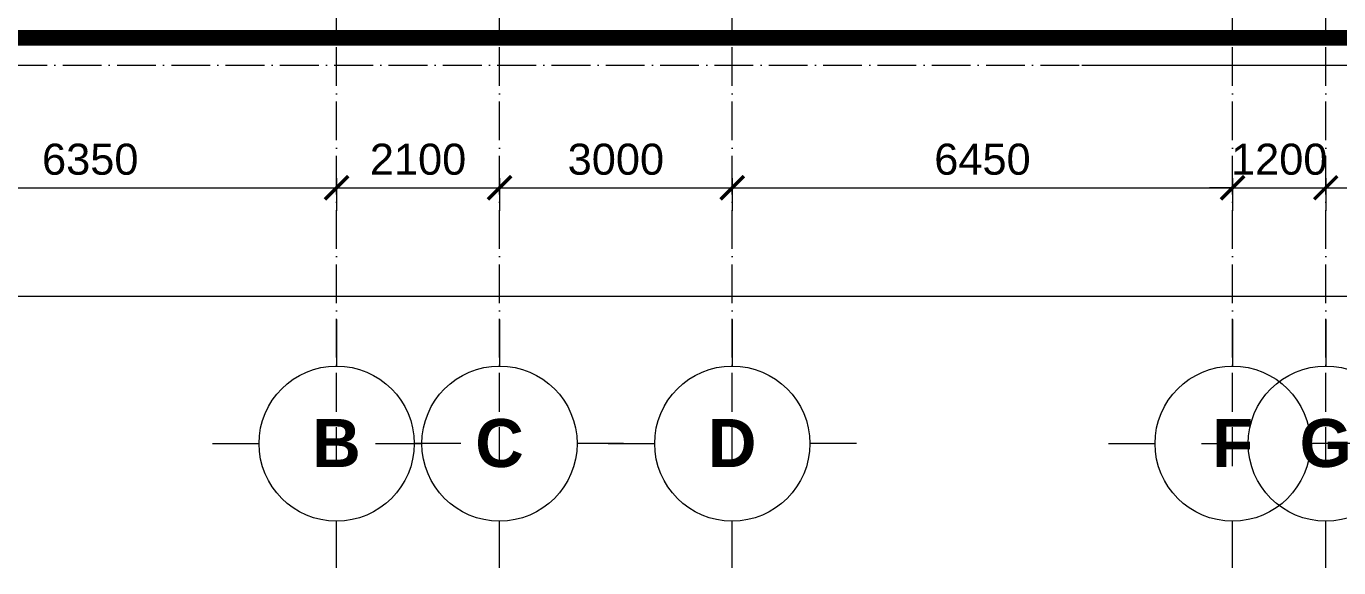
# Model space of a CAD drawing. Header units: millimetres. Extents: x -8482 to 130249, y -7482 to 93550.
# Drawn here: x 2350 to 19267, y -7482 to -500 of the extents above; entities that cross this region are included whole.
import ezdxf

# ---------------------------------------------------------------- set-up
doc = ezdxf.new("R2010")
doc.units = ezdxf.units.MM
doc.linetypes.add('Grid Line', pattern=[14, 10, -2, 0, -2])
for name, color, linetype, lineweight in [('DIM', 1, 'Continuous', 5), ('KH', 6, 'Continuous', 5), ('MOC RANH', 83, 'Continuous', 15), ('NET CAT', 3, 'Continuous', 5), ('TRUC', 225, 'Continuous', 5)]:
    doc.layers.add(name, color=color, linetype=linetype, lineweight=lineweight)
doc.styles.add('Arial_B', font='arialbd_1.ttf', dxfattribs={"height": 619.047619})
doc.styles.add('TA1', font='arial_1.ttf')
doc.dimstyles.new('D_200_KTx2', dxfattribs={"dimtxt": 400, "dimasz": 300, "dimexe": 300, "dimexo": 300, "dimgap": 160, "dimtad": 1, "dimdec": 0, "dimzin": 9, "dimtxsty": 'TA1', "dimblk": 'ARCHTICK', "dimcen": 1, "dimdle": 300, "dimclrd": 256, "dimclre": 256, "dimclrt": 7, "dimadec": 0, "dimazin": 0, "dimtfac": 1, "dimtdec": 0, "dimtix": 1, "dimtmove": 1, "dimatfit": 3, "dimldrblk": 'ARCHTICK', "dimfxl": 0, "dimtolj": 1, "dimtzin": 0, "dimlwd": -1, "dimlwe": -1, "dimarcsym": 0})

# ---------------------------------------------------------------- blocks, each defined once
blk = doc.blocks.new('ALC1807-ASCENT PLAZA-TANG 1_2_rvt-1-MẶT ĐỨNG TRỤC A-Q')
at = {"layer": 'MOC RANH', "color": 250}
for p, q in [((15957, -1000), (16709, -1000)), ((16709, -1000), (17367, -1000)), ((17367, -1000), (20159, -1000))]:
    blk.add_line(p, q, dxfattribs=at)
blk = doc.blocks.new('Grid - FamilyAL-KH TRUC-1020318-MẶT ĐỨNG TRỤC A-Q')
at = {"layer": 'KH'}
for p, q in [((0, -6370), (0, -6970)), ((-1600, -7970), (-1000, -7970)), ((1600, -7970), (1000, -7970)), ((0, -9570), (0, -8970))]:
    blk.add_line(p, q, dxfattribs=at)
blk.add_circle((0, -7970), 1000, dxfattribs=at)
blk = doc.blocks.new('_ARCHTICK')
at = {"color": 0, "linetype": 'ByBlock', "const_width": 0.15}
blk.add_lwpolyline([(-0.5, -0.5), (0.5, 0.5)], dxfattribs=at)
blk = doc.blocks.new('DIMBLOCK1-MẶT ĐỨNG TRỤC A-Q')
at = {"layer": 'Defpoints', "color": 0, "transparency": 16777216}
for p in [(0, -2157), (6350, -2157), (6350, -2582)]:
    blk.add_point(p, dxfattribs=at)
at = {"layer": 'DIM', "transparency": 16777216}
for p, q in [((0, -2457), (0, -2882)), ((6350, -2457), (6350, -2882)), ((-300, -2582), (6650, -2582))]:
    blk.add_line(p, q, dxfattribs=at)
at = {"layer": 'DIM', "transparency": 16777216, "xscale": 300, "yscale": 300, "zscale": 300, "rotation": 180}
blk.add_blockref('_ARCHTICK', (0, -2582), dxfattribs=at)
at = {"layer": 'DIM', "transparency": 16777216, "xscale": 300, "yscale": 300, "zscale": 300}
blk.add_blockref('_ARCHTICK', (6350, -2582), dxfattribs=at)
at = {"layer": 'DIM', "color": 7, "transparency": 16777216, "insert": (3175, -2217), "char_height": 400, "attachment_point": 5, "style": 'TA1'}
blk.add_mtext('\\A1;6350', dxfattribs=at)
blk = doc.blocks.new('DIMBLOCK2-MẶT ĐỨNG TRỤC A-Q')
at = {"layer": 'Defpoints', "color": 0, "transparency": 16777216}
for p in [(6350, -2157), (8450, -2157), (8450, -2582)]:
    blk.add_point(p, dxfattribs=at)
at = {"layer": 'DIM', "transparency": 16777216}
for p, q in [((6350, -2457), (6350, -2882)), ((8450, -2457), (8450, -2882)), ((6050, -2582), (8750, -2582))]:
    blk.add_line(p, q, dxfattribs=at)
at = {"layer": 'DIM', "transparency": 16777216, "xscale": 300, "yscale": 300, "zscale": 300, "rotation": 180}
blk.add_blockref('_ARCHTICK', (6350, -2582), dxfattribs=at)
at = {"layer": 'DIM', "transparency": 16777216, "xscale": 300, "yscale": 300, "zscale": 300}
blk.add_blockref('_ARCHTICK', (8450, -2582), dxfattribs=at)
at = {"layer": 'DIM', "color": 7, "transparency": 16777216, "insert": (7400, -2217), "char_height": 400, "attachment_point": 5, "style": 'TA1'}
blk.add_mtext('\\A1;2100', dxfattribs=at)
blk = doc.blocks.new('DIMBLOCK3-MẶT ĐỨNG TRỤC A-Q')
at = {"layer": 'Defpoints', "color": 0, "transparency": 16777216}
for p in [(8450, -2157), (11450, -2157), (11450, -2582)]:
    blk.add_point(p, dxfattribs=at)
at = {"layer": 'DIM', "transparency": 16777216}
for p, q in [((8450, -2457), (8450, -2882)), ((11450, -2457), (11450, -2882)), ((8150, -2582), (11750, -2582))]:
    blk.add_line(p, q, dxfattribs=at)
at = {"layer": 'DIM', "transparency": 16777216, "xscale": 300, "yscale": 300, "zscale": 300, "rotation": 180}
blk.add_blockref('_ARCHTICK', (8450, -2582), dxfattribs=at)
at = {"layer": 'DIM', "transparency": 16777216, "xscale": 300, "yscale": 300, "zscale": 300}
blk.add_blockref('_ARCHTICK', (11450, -2582), dxfattribs=at)
at = {"layer": 'DIM', "color": 7, "transparency": 16777216, "insert": (9950, -2217), "char_height": 400, "attachment_point": 5, "style": 'TA1'}
blk.add_mtext('\\A1;3000', dxfattribs=at)
blk = doc.blocks.new('DIMBLOCK4-MẶT ĐỨNG TRỤC A-Q')
at = {"layer": 'Defpoints', "color": 0, "transparency": 16777216}
for p in [(11450, -2157), (17900, -2157), (17900, -2582)]:
    blk.add_point(p, dxfattribs=at)
at = {"layer": 'DIM', "transparency": 16777216}
for p, q in [((11450, -2457), (11450, -2882)), ((17900, -2457), (17900, -2882)), ((11150, -2582), (18200, -2582))]:
    blk.add_line(p, q, dxfattribs=at)
at = {"layer": 'DIM', "transparency": 16777216, "xscale": 300, "yscale": 300, "zscale": 300, "rotation": 180}
blk.add_blockref('_ARCHTICK', (11450, -2582), dxfattribs=at)
at = {"layer": 'DIM', "transparency": 16777216, "xscale": 300, "yscale": 300, "zscale": 300}
blk.add_blockref('_ARCHTICK', (17900, -2582), dxfattribs=at)
at = {"layer": 'DIM', "color": 7, "transparency": 16777216, "insert": (14675, -2217), "char_height": 400, "attachment_point": 5, "style": 'TA1'}
blk.add_mtext('\\A1;6450', dxfattribs=at)
blk = doc.blocks.new('DIMBLOCK5-MẶT ĐỨNG TRỤC A-Q')
at = {"layer": 'Defpoints', "color": 0, "transparency": 16777216}
for p in [(17900, -2157), (19100, -2157), (19100, -2582)]:
    blk.add_point(p, dxfattribs=at)
at = {"layer": 'DIM', "transparency": 16777216}
for p, q in [((17900, -2457), (17900, -2882)), ((19100, -2457), (19100, -2882)), ((17900, -2582), (17600, -2582)), ((17900, -2582), (19100, -2582)), ((19100, -2582), (19400, -2582))]:
    blk.add_line(p, q, dxfattribs=at)
at = {"layer": 'DIM', "transparency": 16777216, "xscale": 300, "yscale": 300, "zscale": 300}
blk.add_blockref('_ARCHTICK', (17900, -2582), dxfattribs=at)
at = {"layer": 'DIM', "transparency": 16777216, "xscale": 300, "yscale": 300, "zscale": 300, "rotation": 180}
blk.add_blockref('_ARCHTICK', (19100, -2582), dxfattribs=at)
at = {"layer": 'DIM', "color": 7, "transparency": 16777216, "insert": (18500, -2217), "char_height": 400, "attachment_point": 5, "style": 'TA1'}
blk.add_mtext('\\A1;1200', dxfattribs=at)
blk = doc.blocks.new('DIMBLOCK6-MẶT ĐỨNG TRỤC A-Q')
at = {"layer": 'Defpoints', "color": 0, "transparency": 16777216}
for p in [(19100, -2157), (21850, -2157), (21850, -2582)]:
    blk.add_point(p, dxfattribs=at)
at = {"layer": 'DIM', "transparency": 16777216}
for p, q in [((19100, -2457), (19100, -2882)), ((21850, -2457), (21850, -2882)), ((18800, -2582), (22150, -2582))]:
    blk.add_line(p, q, dxfattribs=at)
at = {"layer": 'DIM', "transparency": 16777216, "xscale": 300, "yscale": 300, "zscale": 300, "rotation": 180}
blk.add_blockref('_ARCHTICK', (19100, -2582), dxfattribs=at)
at = {"layer": 'DIM', "transparency": 16777216, "xscale": 300, "yscale": 300, "zscale": 300}
blk.add_blockref('_ARCHTICK', (21850, -2582), dxfattribs=at)
at = {"layer": 'DIM', "color": 7, "transparency": 16777216, "insert": (20475, -2217), "char_height": 400, "attachment_point": 5, "style": 'TA1'}
blk.add_mtext('\\A1;2750', dxfattribs=at)
blk = doc.blocks.new('DIMBLOCK41-MẶT ĐỨNG TRỤC A-Q')
at = {"layer": 'Defpoints', "color": 0, "transparency": 16777216}
for p in [(0, -1000), (42600, -1000), (42600, -3982)]:
    blk.add_point(p, dxfattribs=at)
at = {"layer": 'DIM', "transparency": 16777216}
for p, q in [((0, -1300), (0, -4282)), ((42600, -1300), (42600, -4282)), ((-300, -3982), (42900, -3982))]:
    blk.add_line(p, q, dxfattribs=at)
at = {"layer": 'DIM', "transparency": 16777216, "xscale": 300, "yscale": 300, "zscale": 300, "rotation": 180}
blk.add_blockref('_ARCHTICK', (0, -3982), dxfattribs=at)
at = {"layer": 'DIM', "transparency": 16777216, "xscale": 300, "yscale": 300, "zscale": 300}
blk.add_blockref('_ARCHTICK', (42600, -3982), dxfattribs=at)
at = {"layer": 'DIM', "color": 7, "transparency": 16777216, "insert": (21300, -3617), "char_height": 400, "attachment_point": 5, "style": 'TA1'}
blk.add_mtext('\\A1;42600', dxfattribs=at)

msp = doc.modelspace()

# ---------------------------------------------------------------- linework, layer by layer
at = {"layer": 'NET CAT', "const_width": 200}
msp.add_lwpolyline([(-8381.6, -650), (51618.4, -650)], dxfattribs=at)
at = {"layer": 'TRUC', "linetype": 'Grid Line', "ltscale": 50}
for p, q in [((6349.9, -6170.4), (6349.9, 93540.4)), ((8449.9, -6170.4), (8449.9, 93540.4)), ((11449.9, -6170.4), (11449.9, 93540.4)), ((17899.9, -6170.4), (17899.9, 93540.4)), ((19099.9, -6170.4), (19099.9, 93540.4)), ((-8381.6, -1000), (54345.2, -1000))]:
    msp.add_line(p, q, dxfattribs=at)

# ---------------------------------------------------------------- block references
at = {"lineweight": 5}
msp.add_blockref('ALC1807-ASCENT PLAZA-TANG 1_2_rvt-1-MẶT ĐỨNG TRỤC A-Q', (0, 0), dxfattribs=at)
at = {"layer": 'KH'}
for p in [(6350, 2088.9), (8450, 2088.9), (11450, 2088.9), (17900, 2088.9), (19100, 2088.9)]:
    msp.add_blockref('Grid - FamilyAL-KH TRUC-1020318-MẶT ĐỨNG TRỤC A-Q', p, dxfattribs=at)

# ---------------------------------------------------------------- texts
at = {"layer": 'KH', "char_height": 619.048, "attachment_point": 2, "line_spacing_factor": 0.941778, "style": 'Arial_B'}
for s, insert, width in [('\\fArial|b1|i0|c0|p34|;B', (6349.7, -5564), 727.186), ('\\fArial|b1|i0|c0|p34|;C', (8449.7, -5564), 727.186), ('\\fArial|b1|i0|c0|p34|;D', (11449.7, -5564), 727.186), ('\\fArial|b1|i0|c0|p34|;F', (17899.7, -5564), 617.007), ('\\fArial|b1|i0|c0|p34|;G', (19099.7, -5564), 785.949)]:
    msp.add_mtext(s, dxfattribs=dict(at, insert=insert, width=width))

# ---------------------------------------------------------------- dimensions: what is measured, and where the dimension line sits
at = {"layer": 'DIM'}
for base, p1, p2, picture, middle in [((42599.9, -3981.6), (-0.1, -1000), (42599.9, -1000), 'DIMBLOCK41-MẶT ĐỨNG TRỤC A-Q', (21299.9, -3617.3)), ((6349.9, -2581.6), (-0.1, -2157.3), (6349.9, -2157.3), 'DIMBLOCK1-MẶT ĐỨNG TRỤC A-Q', (3174.9, -2217.2)), ((8449.9, -2581.6), (6349.9, -2157.3), (8449.9, -2157.3), 'DIMBLOCK2-MẶT ĐỨNG TRỤC A-Q', (7399.9, -2217.3)), ((11449.9, -2581.6), (8449.9, -2157.3), (11449.9, -2157.3), 'DIMBLOCK3-MẶT ĐỨNG TRỤC A-Q', (9949.9, -2217.2)), ((17899.9, -2581.6), (11449.9, -2157.3), (17899.9, -2157.3), 'DIMBLOCK4-MẶT ĐỨNG TRỤC A-Q', (14674.9, -2217.3)), ((19099.9, -2581.6), (17899.9, -2157.3), (19099.9, -2157.3), 'DIMBLOCK5-MẶT ĐỨNG TRỤC A-Q', (18499.9, -2217.3)), ((21849.9, -2581.6), (19099.9, -2157.3), (21849.9, -2157.3), 'DIMBLOCK6-MẶT ĐỨNG TRỤC A-Q', (20474.9, -2217.3))]:
    dim = msp.add_linear_dim(base=base, p1=p1, p2=p2, dimstyle='D_200_KTx2', dxfattribs=at)
    dim.commit()
    dim.dimension.update_dxf_attribs({"geometry": picture, "text_midpoint": middle})

doc.saveas('drawing.dxf')
